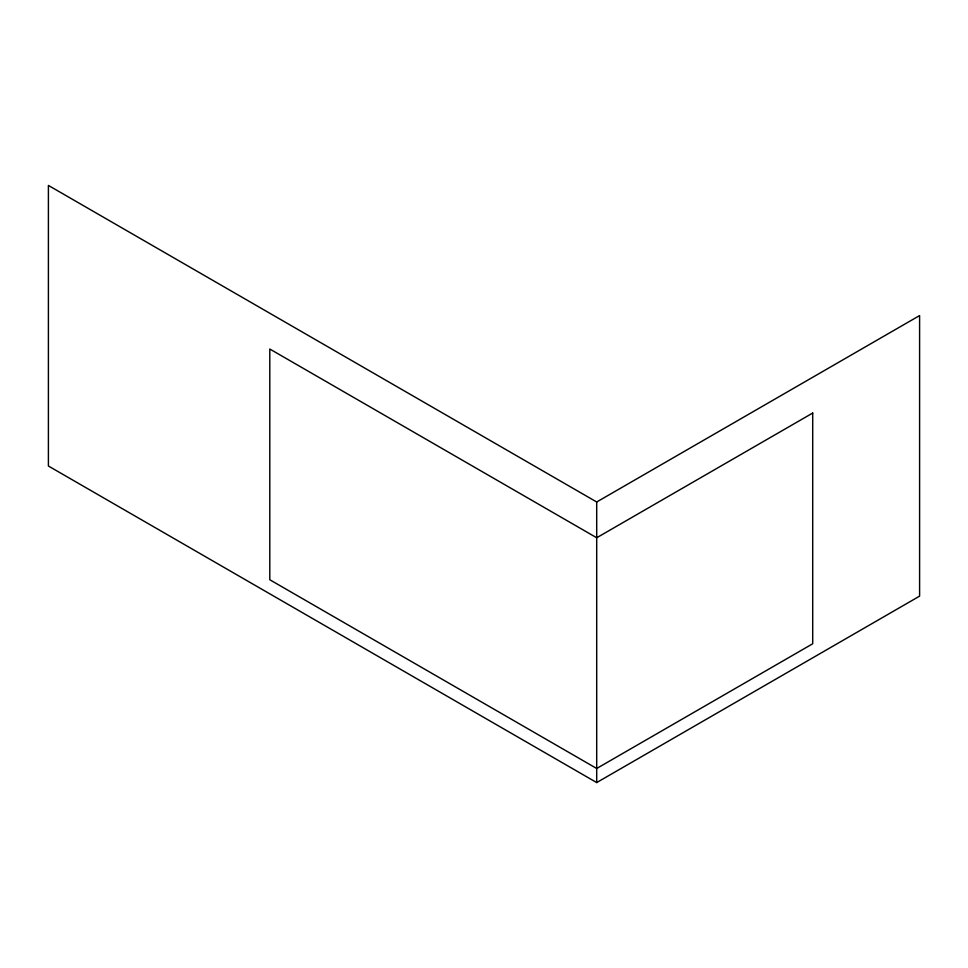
<?xml version="1.0" encoding="UTF-8"?>
<svg xmlns="http://www.w3.org/2000/svg" width="968" height="968" viewBox="0 0 968 968"><rect width="100%" height="100%" fill="white"/><g stroke="black" fill="none" stroke-linecap="round" stroke-linejoin="round"><path stroke-width="1.45" d="M596.699 501.993L919.6 315.568L919.6 596.131L596.699 782.567L48.4 466.007L48.4 185.433L596.699 501.993L596.699 782.567M812.709 413.046L596.699 537.76L269.794 349.024L269.794 579.747L596.699 768.483L812.709 643.768L812.709 413.046"/></g></svg>
